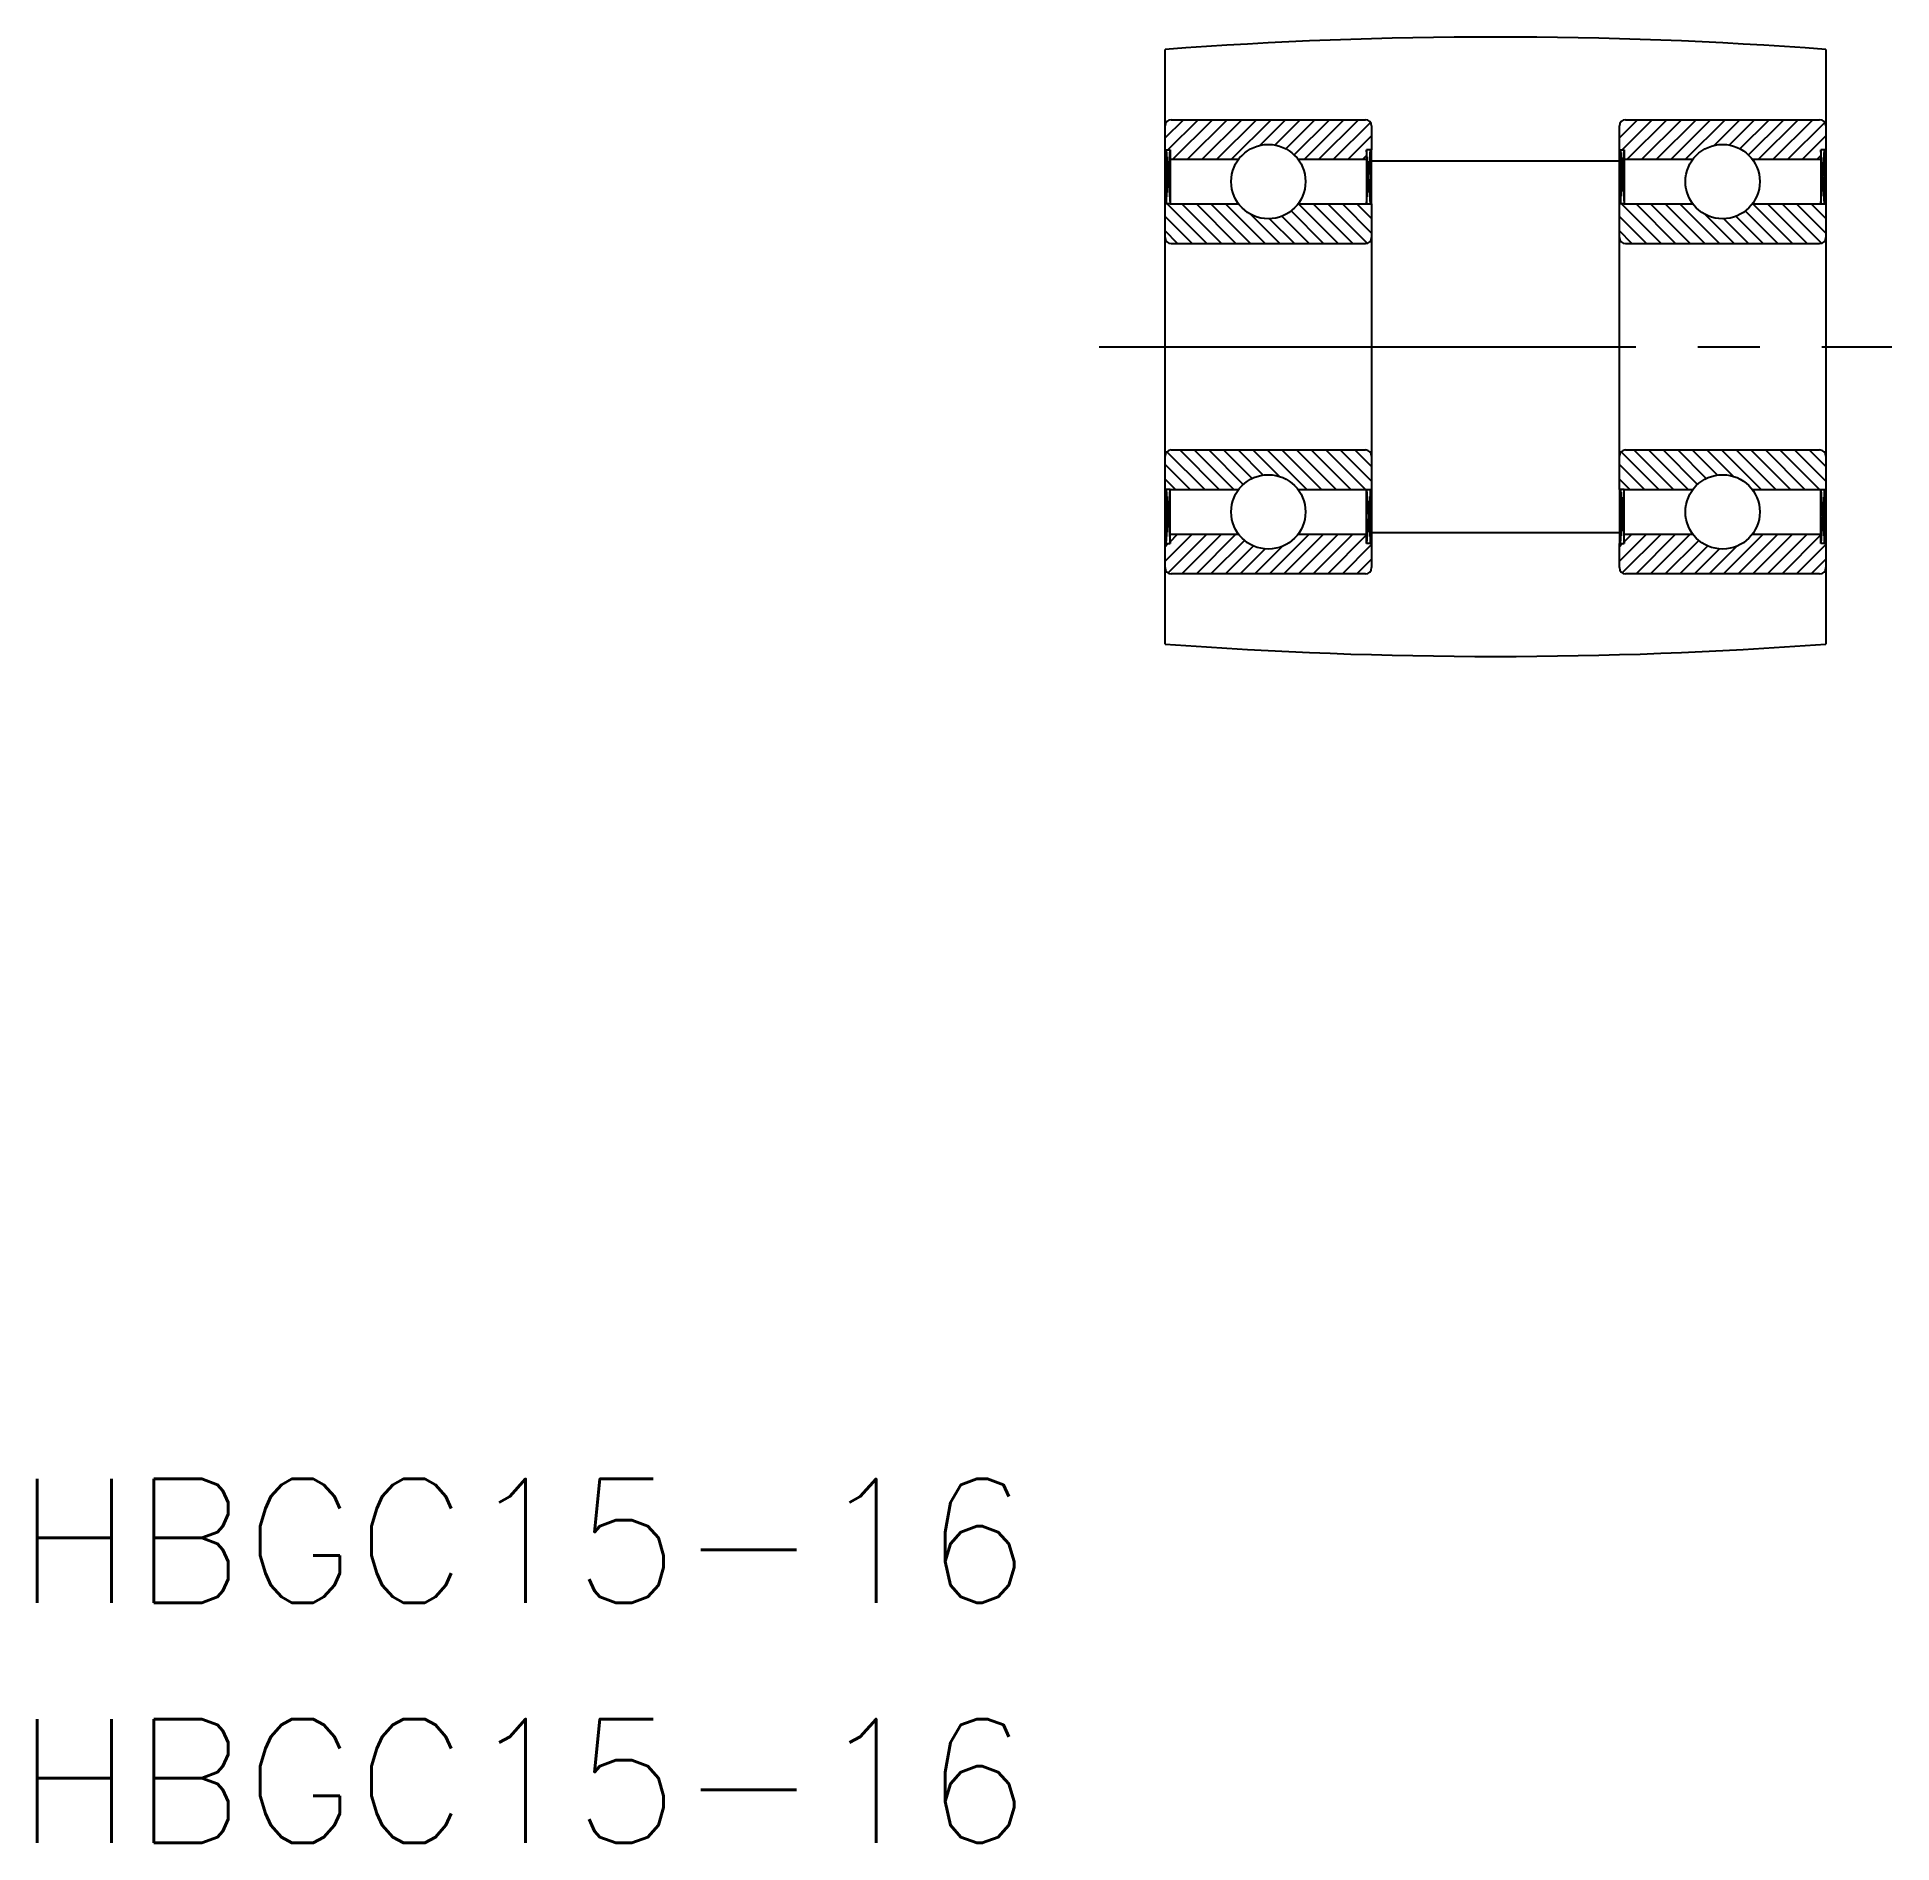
# Model space of a CAD drawing. Extents: x 37.1 to 82, y 136.3 to 180.
import ezdxf
from ezdxf.enums import TextEntityAlignment as Align

# ---------------------------------------------------------------- set-up
doc = ezdxf.new("R2010")
doc.units = 0
doc.linetypes.add('CENTER', pattern=[17.5, 13, -1.5, 1.5, -1.5])
doc.layers.get('0').update_dxf_attribs({"linetype": 'CONTINUOUS'})
doc.layers.add('CENTER', color=1, linetype='CENTER')
doc.styles.get("Standard").update_dxf_attribs({"font": 'txt.shx', "bigfont": '@extfont2.shx'})

msp = doc.modelspace()

# ---------------------------------------------------------------- linework, layer by layer
at = {"color": 7, "linetype": 'CONTINUOUS'}
for p, q in [((64.385, 165.303), (64.385, 179.703)), ((80.385, 179.703), (80.385, 165.303)), ((64.414, 177.943), (64.445, 177.974)), ((64.535, 178.003), (69.235, 178.003)), ((75.414, 177.943), (75.445, 177.974)), ((75.535, 178.003), (80.235, 178.003)), ((64.385, 177.27), (64.385, 177.853)), ((69.385, 177.853), (69.385, 177.27)), ((75.385, 177.27), (75.385, 177.853)), ((80.385, 177.853), (80.385, 177.27)), ((64.385, 175.963), (64.385, 177.27)), ((64.385, 177.27), (64.505, 177.27)), ((64.415, 175.963), (64.505, 177.27)), ((64.415, 177.27), (64.505, 175.963)), ((64.415, 177.27), (64.415, 175.963)), ((64.505, 177.27), (64.505, 175.963)), ((64.505, 177.043), (66.165, 177.043)), ((67.605, 177.043), (69.265, 177.043)), ((69.265, 175.963), (69.355, 177.27)), ((69.265, 177.27), (69.265, 175.963)), ((69.355, 175.963), (69.265, 177.27)), ((69.385, 177.27), (69.265, 177.27)), ((69.355, 177.27), (69.355, 175.963)), ((69.385, 175.963), (69.385, 177.27)), ((69.385, 177.003), (75.385, 177.003)), ((75.385, 175.963), (75.385, 177.27)), ((75.385, 177.27), (75.505, 177.27)), ((75.415, 175.963), (75.505, 177.27)), ((75.415, 177.27), (75.505, 175.963)), ((75.415, 177.27), (75.415, 175.963)), ((75.505, 177.27), (75.505, 175.963)), ((75.505, 177.043), (77.165, 177.043)), ((78.605, 177.043), (80.265, 177.043)), ((80.265, 175.963), (80.355, 177.27)), ((80.265, 177.27), (80.265, 175.963)), ((80.355, 175.963), (80.265, 177.27)), ((80.385, 177.27), (80.265, 177.27)), ((80.355, 177.27), (80.355, 175.963)), ((80.385, 175.963), (80.385, 177.27)), ((64.385, 169.043), (64.385, 175.963)), ((64.505, 175.963), (64.385, 175.963)), ((64.505, 175.963), (66.165, 175.963)), ((67.605, 175.963), (69.265, 175.963)), ((69.265, 175.963), (69.385, 175.963)), ((69.385, 175.963), (69.385, 169.043)), ((75.385, 169.043), (75.385, 175.963)), ((75.505, 175.963), (75.385, 175.963)), ((75.505, 175.963), (77.165, 175.963)), ((78.605, 175.963), (80.265, 175.963)), ((80.265, 175.963), (80.385, 175.963)), ((80.385, 175.963), (80.385, 169.043)), ((64.535, 175.003), (69.235, 175.003)), ((75.535, 175.003), (80.235, 175.003)), ((64.535, 170.003), (69.235, 170.003)), ((75.535, 170.003), (80.235, 170.003)), ((64.505, 169.043), (64.385, 169.043)), ((64.385, 169.043), (64.385, 167.736)), ((64.415, 169.043), (64.505, 167.736)), ((64.415, 167.736), (64.505, 169.043)), ((64.415, 167.736), (64.415, 169.043)), ((64.505, 169.043), (66.165, 169.043)), ((64.505, 167.736), (64.505, 169.043)), ((67.605, 169.043), (69.265, 169.043)), ((69.265, 169.043), (69.385, 169.043)), ((69.265, 167.736), (69.265, 169.043)), ((69.355, 169.043), (69.265, 167.736)), ((69.265, 169.043), (69.355, 167.736)), ((69.355, 167.736), (69.355, 169.043)), ((69.385, 169.043), (69.385, 167.736)), ((75.505, 169.043), (75.385, 169.043)), ((75.385, 169.043), (75.385, 167.736)), ((75.415, 169.043), (75.505, 167.736)), ((75.415, 167.736), (75.505, 169.043)), ((75.415, 167.736), (75.415, 169.043)), ((75.505, 169.043), (77.165, 169.043)), ((75.505, 167.736), (75.505, 169.043)), ((78.605, 169.043), (80.265, 169.043)), ((80.265, 169.043), (80.385, 169.043)), ((80.265, 167.736), (80.265, 169.043)), ((80.355, 169.043), (80.265, 167.736)), ((80.265, 169.043), (80.355, 167.736)), ((80.355, 167.736), (80.355, 169.043)), ((80.385, 169.043), (80.385, 167.736)), ((69.385, 168.003), (75.385, 168.003)), ((64.385, 167.153), (64.385, 167.736)), ((64.385, 167.736), (64.505, 167.736)), ((64.505, 167.963), (66.165, 167.963)), ((67.605, 167.963), (69.265, 167.963)), ((69.385, 167.736), (69.265, 167.736)), ((69.385, 167.736), (69.385, 167.153)), ((75.385, 167.153), (75.385, 167.736)), ((75.385, 167.736), (75.505, 167.736)), ((75.505, 167.963), (77.165, 167.963)), ((78.605, 167.963), (80.265, 167.963)), ((80.385, 167.736), (80.265, 167.736)), ((80.385, 167.736), (80.385, 167.153)), ((69.235, 167.003), (64.535, 167.003)), ((80.235, 167.003), (75.535, 167.003))]:
    msp.add_line(p, q, dxfattribs=at)
at = {"color": 3, "linetype": 'CONTINUOUS'}
for p, q in [((64.385, 177.56), (64.828, 178.003)), ((64.449, 177.27), (65.182, 178.003)), ((64.575, 177.043), (65.535, 178.003)), ((64.929, 177.043), (65.889, 178.003)), ((65.283, 177.043), (66.243, 178.003)), ((65.636, 177.043), (66.596, 178.003)), ((65.99, 177.043), (66.95, 178.003)), ((66.679, 177.38), (67.303, 178.003)), ((67.043, 177.389), (67.657, 178.003)), ((67.306, 177.299), (68.01, 178.003)), ((67.511, 177.15), (68.364, 178.003)), ((67.757, 177.043), (68.717, 178.003)), ((68.111, 177.043), (69.071, 178.003)), ((68.464, 177.043), (69.359, 177.938)), ((75.385, 177.56), (75.828, 178.003)), ((75.449, 177.27), (76.182, 178.003)), ((75.575, 177.043), (76.535, 178.003)), ((75.929, 177.043), (76.889, 178.003)), ((76.283, 177.043), (77.243, 178.003)), ((76.636, 177.043), (77.596, 178.003)), ((76.99, 177.043), (77.95, 178.003)), ((77.679, 177.38), (78.303, 178.003)), ((78.043, 177.389), (78.657, 178.003)), ((78.306, 177.299), (79.01, 178.003)), ((78.511, 177.15), (79.364, 178.003)), ((78.757, 177.043), (79.717, 178.003)), ((79.111, 177.043), (80.071, 178.003)), ((79.464, 177.043), (80.359, 177.938)), ((68.818, 177.043), (69.385, 177.61)), ((79.818, 177.043), (80.385, 177.61)), ((69.172, 177.043), (69.265, 177.136)), ((80.172, 177.043), (80.265, 177.136)), ((65.041, 175.003), (64.385, 175.66)), ((65.395, 175.003), (64.435, 175.963)), ((65.748, 175.003), (64.788, 175.963)), ((66.102, 175.003), (65.142, 175.963)), ((66.456, 175.003), (65.496, 175.963)), ((66.809, 175.003), (65.849, 175.963)), ((67.163, 175.003), (66.452, 175.714)), ((67.87, 175.003), (67.209, 175.664)), ((68.223, 175.003), (67.435, 175.792)), ((68.577, 175.003), (67.617, 175.963)), ((68.93, 175.003), (67.97, 175.963)), ((69.278, 175.01), (68.324, 175.963)), ((69.385, 175.256), (68.678, 175.963)), ((69.385, 175.61), (69.031, 175.963)), ((76.041, 175.003), (75.385, 175.66)), ((76.395, 175.003), (75.435, 175.963)), ((76.748, 175.003), (75.788, 175.963)), ((77.102, 175.003), (76.142, 175.963)), ((77.456, 175.003), (76.496, 175.963)), ((77.809, 175.003), (76.849, 175.963)), ((78.163, 175.003), (77.452, 175.714)), ((78.87, 175.003), (78.209, 175.664)), ((79.223, 175.003), (78.435, 175.792)), ((79.577, 175.003), (78.617, 175.963)), ((79.93, 175.003), (78.97, 175.963)), ((80.278, 175.01), (79.324, 175.963)), ((80.385, 175.256), (79.678, 175.963)), ((80.385, 175.61), (80.031, 175.963)), ((64.688, 175.003), (64.385, 175.307)), ((67.516, 175.003), (66.916, 175.604)), ((75.688, 175.003), (75.385, 175.307)), ((78.516, 175.003), (77.916, 175.604)), ((65.344, 169.043), (64.429, 169.959)), ((65.698, 169.043), (64.738, 170.003)), ((66.052, 169.043), (65.092, 170.003)), ((66.279, 169.169), (65.445, 170.003)), ((66.49, 169.312), (65.799, 170.003)), ((66.761, 169.395), (66.152, 170.003)), ((67.144, 169.365), (66.506, 170.003)), ((67.819, 169.043), (66.859, 170.003)), ((68.173, 169.043), (67.213, 170.003)), ((68.526, 169.043), (67.566, 170.003)), ((68.88, 169.043), (67.92, 170.003)), ((69.234, 169.043), (68.274, 170.003)), ((69.385, 169.246), (68.627, 170.003)), ((69.385, 169.599), (68.981, 170.003)), ((76.344, 169.043), (75.429, 169.959)), ((76.698, 169.043), (75.738, 170.003)), ((77.052, 169.043), (76.092, 170.003)), ((77.279, 169.169), (76.445, 170.003)), ((77.49, 169.312), (76.799, 170.003)), ((77.761, 169.395), (77.152, 170.003)), ((78.144, 169.365), (77.506, 170.003)), ((78.819, 169.043), (77.859, 170.003)), ((79.173, 169.043), (78.213, 170.003)), ((79.526, 169.043), (78.566, 170.003)), ((79.88, 169.043), (78.92, 170.003)), ((80.234, 169.043), (79.274, 170.003)), ((80.385, 169.246), (79.627, 170.003)), ((80.385, 169.599), (79.981, 170.003)), ((64.991, 169.043), (64.385, 169.65)), ((75.991, 169.043), (75.385, 169.65)), ((64.637, 169.043), (64.385, 169.296)), ((75.637, 169.043), (75.385, 169.296)), ((64.385, 167.307), (65.041, 167.963)), ((64.385, 167.66), (64.461, 167.736)), ((64.457, 167.025), (65.395, 167.963)), ((64.505, 167.78), (64.688, 167.963)), ((64.788, 167.003), (65.748, 167.963)), ((65.142, 167.003), (66.102, 167.963)), ((65.496, 167.003), (66.306, 167.814)), ((65.849, 167.003), (66.524, 167.679)), ((66.203, 167.003), (66.806, 167.607)), ((66.556, 167.003), (67.222, 167.669)), ((66.91, 167.003), (67.87, 167.963)), ((67.263, 167.003), (68.223, 167.963)), ((67.617, 167.003), (68.577, 167.963)), ((67.97, 167.003), (68.93, 167.963)), ((68.324, 167.003), (69.265, 167.944)), ((68.678, 167.003), (69.385, 167.711)), ((75.385, 167.307), (76.041, 167.963)), ((75.385, 167.66), (75.461, 167.736)), ((75.457, 167.025), (76.395, 167.963)), ((75.505, 167.78), (75.688, 167.963)), ((75.788, 167.003), (76.748, 167.963)), ((76.142, 167.003), (77.102, 167.963)), ((76.496, 167.003), (77.306, 167.814)), ((76.849, 167.003), (77.524, 167.679)), ((77.203, 167.003), (77.806, 167.607)), ((77.556, 167.003), (78.222, 167.669)), ((77.91, 167.003), (78.87, 167.963)), ((78.263, 167.003), (79.223, 167.963)), ((78.617, 167.003), (79.577, 167.963)), ((78.97, 167.003), (79.93, 167.963)), ((79.324, 167.003), (80.265, 167.944)), ((79.678, 167.003), (80.385, 167.711)), ((69.031, 167.003), (69.385, 167.357)), ((80.031, 167.003), (80.385, 167.357))]:
    msp.add_line(p, q, dxfattribs=at)
at = {"color": 7, "linetype": 'CONTINUOUS'}
for centre in [(66.885, 176.503), (77.885, 176.503), (66.885, 168.503), (77.885, 168.503)]:
    msp.add_circle(centre, 0.9, dxfattribs=at)
for centre, radius, start, end in [((72.385, 73.187), 106.817, 85.70483, 94.29517), ((64.535, 177.853), 0.15, 90, 180), ((69.235, 177.853), 0.15, 0, 90), ((75.535, 177.853), 0.15, 90, 180), ((80.235, 177.853), 0.15, 0, 90), ((64.535, 175.153), 0.15, 180, 270), ((69.235, 175.153), 0.15, 270, 0), ((75.535, 175.153), 0.15, 180, 270), ((80.235, 175.153), 0.15, 270, 0), ((64.535, 169.853), 0.15, 90, 180), ((69.235, 169.853), 0.15, 0, 90), ((75.535, 169.853), 0.15, 90, 180), ((80.235, 169.853), 0.15, 0, 90), ((64.535, 167.153), 0.15, 180, 270), ((69.235, 167.153), 0.15, 270, 0), ((75.535, 167.153), 0.15, 180, 270), ((80.235, 167.153), 0.15, 270, 0), ((72.385, 271.82), 106.817, 265.70483, 274.29517)]:
    msp.add_arc(centre, radius, start, end, dxfattribs=at)
at = {"layer": 'CENTER', "color": 1, "linetype": 'CENTER'}
msp.add_line((62.785, 172.503), (81.985, 172.503), dxfattribs=at)

# ---------------------------------------------------------------- texts
at = {"color": 7, "linetype": 'CONTINUOUS'}
for p in [(36.557, 143.581), (36.557, 137.765)]:
    msp.add_text('HBGC15-16', height=3, dxfattribs=at).set_placement(p, align=Align.MIDDLE_LEFT)

doc.saveas('drawing.dxf')
